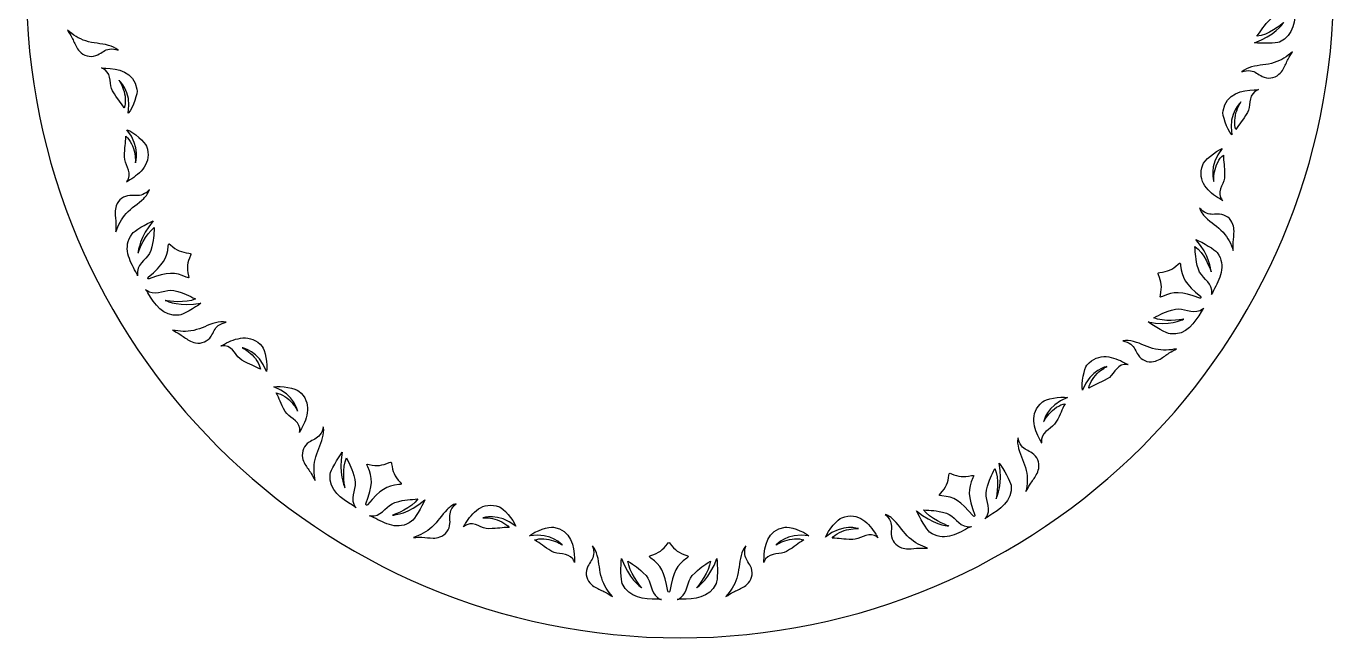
# Model space of a CAD drawing. Header units: centimetres. Extents: x -10.2 to 10.2, y -10.2 to 10.2.
# Drawn here: x -10.17 to 10.17, y -10.17 to -0.65 of the extents above; entities that cross this region are included whole.
import ezdxf

# ---------------------------------------------------------------- set-up
doc = ezdxf.new("R2010")
doc.units = ezdxf.units.CM
doc.header["$MEASUREMENT"] = 0
doc.layers.add('Camada 1', color=7, linetype='Continuous')

msp = doc.modelspace()

# ---------------------------------------------------------------- linework, layer by layer
at = {"layer": 'Camada 1'}
for points, knots in [([(-10.17289, 0.00001), (-10.17289, 5.61833), (-5.61829, 10.17292), (0.00003, 10.17292), (0.00003, 10.17292), (5.61835, 10.17292), (10.17286, 5.61833), (10.17286, 0.00001), (10.17286, 0.00001), (10.17286, -5.61831), (5.61837, -10.17293), (0.00003, -10.17293), (0.00003, -10.17293), (-5.61831, -10.17293), (-10.17289, -5.61833), (-10.17289, 0.00001)], [0, 0, 0, 0, 0.2, 0.2, 0.2, 0.2, 0.4, 0.4, 0.4, 0.4, 0.6, 0.6, 0.6, 0.6, 1, 1, 1, 1]), ([(9.20356, -0.52778), (9.06968, -0.65211), (9.04976, -0.7087), (8.97716, -0.80959), (8.97716, -0.80959), (9.14506, -0.79599), (9.35924, -0.6251), (9.39102, -0.59708), (9.39102, -0.59708), (9.39218, -0.596), (9.39287, -0.59483), (9.39327, -0.59459), (9.39327, -0.59459), (9.39652, -0.59226), (9.39552, -0.59319), (9.39102, -0.59708), (9.39102, -0.59708), (9.3738, -0.61981), (9.24844, -0.80197), (8.93705, -0.90918), (8.93705, -0.90918), (9.04743, -0.924), (9.27902, -0.92159), (9.32535, -0.89923), (9.32535, -0.89923), (9.56191, -0.79501), (9.56512, -0.55355), (9.57107, -0.3585), (9.57107, -0.3585), (9.57184, -0.31937), (9.57599, -0.2978), (9.57784, -0.28995), (9.57784, -0.28995), (9.57543, -0.29789), (9.56665, -0.31908), (9.54461, -0.35057), (9.54461, -0.35057), (9.46248, -0.46288), (9.29553, -0.43875), (9.20356, -0.52778)], [0, 0, 0, 0, 0.09090909, 0.09090909, 0.09090909, 0.09090909, 0.18181818, 0.18181818, 0.18181818, 0.18181818, 0.27272727, 0.27272727, 0.27272727, 0.27272727, 0.36363636, 0.36363636, 0.36363636, 0.36363636, 0.45454545, 0.45454545, 0.45454545, 0.45454545, 0.54545455, 0.54545455, 0.54545455, 0.54545455, 0.63636364, 0.63636364, 0.63636364, 0.63636364, 0.72727273, 0.72727273, 0.72727273, 0.72727273, 0.81818182, 0.81818182, 0.81818182, 0.81818182, 1, 1, 1, 1]), ([(-8.89212, -0.95005), (-8.83857, -0.96495), (-8.78237, -0.98442), (-8.74295, -1.02585), (-8.74295, -1.02585), (-8.7861, -1.01111), (-8.83026, -1.00265), (-8.87646, -1.00857), (-8.87646, -1.00857), (-8.94755, -1.01741), (-8.99565, -1.06575), (-9.05783, -1.09665), (-9.05783, -1.09665), (-9.14414, -1.13996), (-9.24341, -1.12893), (-9.31823, -1.06405), (-9.31823, -1.06405), (-9.34609, -1.03976), (-9.36845, -1.01423), (-9.38623, -0.982), (-9.38623, -0.982), (-9.41478, -0.92956), (-9.43576, -0.87987), (-9.46222, -0.82632), (-9.46222, -0.82632), (-9.48193, -0.78658), (-9.50818, -0.75327), (-9.52725, -0.71469), (-9.52725, -0.71469), (-9.44621, -0.78695), (-9.35527, -0.84664), (-9.24621, -0.88185), (-9.24621, -0.88185), (-9.12402, -0.92135), (-9.0138, -0.91605), (-8.89212, -0.95005)], [0, 0, 0, 0, 0.1, 0.1, 0.1, 0.1, 0.2, 0.2, 0.2, 0.2, 0.3, 0.3, 0.3, 0.3, 0.4, 0.4, 0.4, 0.4, 0.5, 0.5, 0.5, 0.5, 0.6, 0.6, 0.6, 0.6, 0.7, 0.7, 0.7, 0.7, 0.8, 0.8, 0.8, 0.8, 1, 1, 1, 1]), ([(9.24616, -1.21829), (9.3553, -1.18313), (9.44619, -1.12336), (9.52728, -1.05121), (9.52728, -1.05121), (9.50818, -1.08987), (9.48196, -1.12299), (9.46209, -1.16273), (9.46209, -1.16273), (9.43563, -1.21644), (9.41484, -1.26594), (9.3861, -1.3186), (9.3861, -1.3186), (9.36832, -1.3508), (9.34596, -1.37628), (9.31821, -1.40065), (9.31821, -1.40065), (9.24339, -1.46529), (9.14403, -1.47648), (9.05773, -1.43317), (9.05773, -1.43317), (8.99555, -1.40221), (8.94745, -1.35403), (8.87641, -1.34501), (8.87641, -1.34501), (8.83024, -1.33927), (8.78608, -1.34766), (8.74285, -1.36231), (8.74285, -1.36231), (8.78235, -1.32101), (8.83844, -1.30146), (8.8921, -1.28648), (8.8921, -1.28648), (9.01388, -1.25245), (9.12392, -1.25779), (9.24616, -1.21829)], [0, 0, 0, 0, 0.1, 0.1, 0.1, 0.1, 0.2, 0.2, 0.2, 0.2, 0.3, 0.3, 0.3, 0.3, 0.4, 0.4, 0.4, 0.4, 0.5, 0.5, 0.5, 0.5, 0.6, 0.6, 0.6, 0.6, 0.7, 0.7, 0.7, 0.7, 0.8, 0.8, 0.8, 0.8, 1, 1, 1, 1]), ([(-8.5839, -2.00452), (-8.51024, -1.92348), (-8.4338, -1.68916), (-8.44902, -1.63397), (-8.44902, -1.63397), (-8.4945, -1.35621), (-8.75279, -1.31001), (-8.93532, -1.307), (-8.93532, -1.307), (-8.97204, -1.3074), (-8.99244, -1.30414), (-8.9999, -1.30258), (-8.9999, -1.30258), (-8.99244, -1.30499), (-8.97273, -1.31269), (-8.94362, -1.33253), (-8.94362, -1.33253), (-8.83768, -1.41325), (-8.88501, -1.56957), (-8.8276, -1.65805), (-8.8276, -1.65805), (-8.74976, -1.79333), (-8.70793, -1.82595), (-8.64969, -1.9256), (-8.64969, -1.9256), (-8.61834, -1.84543), (-8.62866, -1.72139), (-8.66093, -1.63104), (-8.66093, -1.63104), (-8.69181, -1.53979), (-8.73631, -1.48279), (-8.72628, -1.49504), (-8.72628, -1.49504), (-8.73083, -1.49443), (-8.52654, -1.65686), (-8.5839, -2.00452)], [0, 0, 0, 0, 0.1, 0.1, 0.1, 0.1, 0.2, 0.2, 0.2, 0.2, 0.3, 0.3, 0.3, 0.3, 0.4, 0.4, 0.4, 0.4, 0.5, 0.5, 0.5, 0.5, 0.6, 0.6, 0.6, 0.6, 0.7, 0.7, 0.7, 0.7, 0.8, 0.8, 0.8, 0.8, 1, 1, 1, 1]), ([(8.72633, -1.83159), (8.73649, -1.81915), (8.69193, -1.87623), (8.66106, -1.96751), (8.66106, -1.96751), (8.62875, -2.05784), (8.61846, -2.18188), (8.64963, -2.26196), (8.64963, -2.26196), (8.708, -2.16237), (8.74975, -2.12988), (8.82754, -1.99444), (8.82754, -1.99444), (8.88522, -1.90596), (8.83786, -1.74965), (8.94367, -1.66892), (8.94367, -1.66892), (8.97262, -1.64905), (8.99249, -1.64138), (8.99984, -1.63897), (8.99984, -1.63897), (8.99241, -1.64053), (8.97206, -1.64394), (8.93533, -1.64347), (8.93533, -1.64347), (8.75279, -1.64649), (8.4944, -1.69258), (8.44892, -1.97044), (8.44892, -1.97044), (8.43373, -2.02563), (8.51022, -2.25984), (8.58391, -2.34104), (8.58391, -2.34104), (8.52646, -1.99325), (8.73075, -1.83074), (8.72633, -1.83159)], [0, 0, 0, 0, 0.1, 0.1, 0.1, 0.1, 0.2, 0.2, 0.2, 0.2, 0.3, 0.3, 0.3, 0.3, 0.4, 0.4, 0.4, 0.4, 0.5, 0.5, 0.5, 0.5, 0.6, 0.6, 0.6, 0.6, 0.7, 0.7, 0.7, 0.7, 0.8, 0.8, 0.8, 0.8, 1, 1, 1, 1]), ([(-8.47299, -2.77705), (-8.47556, -2.79274), (-8.46545, -2.72112), (-8.48439, -2.62655), (-8.48439, -2.62655), (-8.50154, -2.53225), (-8.55464, -2.41965), (-8.62184, -2.36583), (-8.62184, -2.36583), (-8.62245, -2.48124), (-8.64248, -2.53037), (-8.64211, -2.68653), (-8.64211, -2.68653), (-8.64769, -2.79191), (-8.52855, -2.90362), (-8.57993, -3.02649), (-8.57993, -3.02649), (-8.59506, -3.05813), (-8.60843, -3.07475), (-8.61361, -3.08049), (-8.61361, -3.08049), (-8.60795, -3.07546), (-8.59189, -3.06234), (-8.55998, -3.04435), (-8.55998, -3.04435), (-8.40337, -2.9505), (-8.20274, -2.78133), (-8.30222, -2.51804), (-8.30222, -2.51804), (-8.31667, -2.46269), (-8.50008, -2.29801), (-8.60429, -2.26454), (-8.60429, -2.26454), (-8.38081, -2.53702), (-8.47648, -2.77988), (-8.47299, -2.77705)], [0, 0, 0, 0, 0.1, 0.1, 0.1, 0.1, 0.2, 0.2, 0.2, 0.2, 0.3, 0.3, 0.3, 0.3, 0.4, 0.4, 0.4, 0.4, 0.5, 0.5, 0.5, 0.5, 0.6, 0.6, 0.6, 0.6, 0.7, 0.7, 0.7, 0.7, 0.8, 0.8, 0.8, 0.8, 1, 1, 1, 1]), ([(8.43621, -2.55605), (8.33188, -2.58933), (8.14848, -2.75409), (8.13406, -2.80944), (8.13406, -2.80944), (8.03447, -3.0727), (8.2351, -3.2419), (8.39163, -3.33575), (8.39163, -3.33575), (8.42378, -3.35385), (8.43968, -3.36679), (8.4455, -3.37192), (8.4455, -3.37192), (8.44023, -3.36615), (8.42687, -3.34956), (8.41174, -3.31781), (8.41174, -3.31781), (8.3603, -3.19494), (8.47945, -3.08336), (8.47394, -2.97777), (8.47394, -2.97777), (8.47415, -2.82193), (8.45431, -2.77272), (8.45357, -2.65725), (8.45357, -2.65725), (8.38637, -2.71101), (8.33329, -2.82357), (8.31607, -2.91794), (8.31607, -2.91794), (8.29728, -3.01256), (8.30729, -3.08405), (8.30472, -3.06851), (8.30472, -3.06851), (8.30829, -3.07109), (8.21269, -2.82846), (8.43621, -2.55605)], [0, 0, 0, 0, 0.1, 0.1, 0.1, 0.1, 0.2, 0.2, 0.2, 0.2, 0.3, 0.3, 0.3, 0.3, 0.4, 0.4, 0.4, 0.4, 0.5, 0.5, 0.5, 0.5, 0.6, 0.6, 0.6, 0.6, 0.7, 0.7, 0.7, 0.7, 0.8, 0.8, 0.8, 0.8, 1, 1, 1, 1]), ([(-8.61666, -3.56803), (-8.69342, -3.65304), (-8.74239, -3.7502), (-8.77647, -3.85333), (-8.77647, -3.85333), (-8.7792, -3.81026), (-8.77306, -3.76843), (-8.77586, -3.72411), (-8.77586, -3.72411), (-8.77972, -3.66442), (-8.78642, -3.61103), (-8.7879, -3.55128), (-8.7879, -3.55128), (-8.78867, -3.51448), (-8.782, -3.48119), (-8.77004, -3.44616), (-8.77004, -3.44616), (-8.73768, -3.35266), (-8.65727, -3.2935), (-8.56089, -3.28778), (-8.56089, -3.28778), (-8.49157, -3.28349), (-8.42569, -3.30127), (-8.35978, -3.27341), (-8.35978, -3.27341), (-8.31679, -3.25539), (-8.28279, -3.22608), (-8.25276, -3.19168), (-8.25276, -3.19168), (-8.26628, -3.24727), (-8.30515, -3.2922), (-8.34412, -3.33202), (-8.34412, -3.33202), (-8.4324, -3.42227), (-8.53051, -3.4728), (-8.61666, -3.56803)], [0, 0, 0, 0, 0.1, 0.1, 0.1, 0.1, 0.2, 0.2, 0.2, 0.2, 0.3, 0.3, 0.3, 0.3, 0.4, 0.4, 0.4, 0.4, 0.5, 0.5, 0.5, 0.5, 0.6, 0.6, 0.6, 0.6, 0.7, 0.7, 0.7, 0.7, 0.8, 0.8, 0.8, 0.8, 1, 1, 1, 1]), ([(8.17589, -3.6233), (8.13684, -3.58348), (8.09789, -3.53863), (8.08461, -3.48304), (8.08461, -3.48304), (8.11459, -3.51744), (8.14848, -3.54675), (8.1915, -3.56477), (8.1915, -3.56477), (8.25746, -3.59274), (8.32326, -3.5748), (8.39261, -3.5793), (8.39261, -3.5793), (8.48908, -3.58488), (8.56948, -3.64402), (8.60192, -3.73763), (8.60192, -3.73763), (8.61377, -3.77261), (8.62047, -3.80592), (8.61962, -3.84272), (8.61962, -3.84272), (8.61814, -3.90233), (8.61152, -3.95594), (8.60774, -4.01547), (8.60774, -4.01547), (8.6048, -4.05973), (8.61099, -4.10172), (8.6083, -4.14464), (8.6083, -4.14464), (8.57414, -4.04156), (8.52517, -3.9444), (8.44833, -3.85934), (8.44833, -3.85934), (8.36224, -3.76408), (8.26413, -3.71357), (8.17589, -3.6233)], [0, 0, 0, 0, 0.1, 0.1, 0.1, 0.1, 0.2, 0.2, 0.2, 0.2, 0.3, 0.3, 0.3, 0.3, 0.4, 0.4, 0.4, 0.4, 0.5, 0.5, 0.5, 0.5, 0.6, 0.6, 0.6, 0.6, 0.7, 0.7, 0.7, 0.7, 0.8, 0.8, 0.8, 0.8, 1, 1, 1, 1]), ([(-8.23434, -4.14479), (-8.18063, -3.97014), (-8.19158, -3.91116), (-8.17923, -3.78752), (-8.17923, -3.78752), (-8.31777, -3.88314), (-8.4178, -4.13833), (-8.4314, -4.17836), (-8.4314, -4.17836), (-8.43188, -4.18), (-8.43196, -4.18132), (-8.43201, -4.18164), (-8.43201, -4.18164), (-8.43378, -4.18537), (-8.43341, -4.18405), (-8.4314, -4.17836), (-8.4314, -4.17836), (-8.42791, -4.15013), (-8.41029, -3.9297), (-8.19423, -3.68118), (-8.19423, -3.68118), (-8.29723, -3.72349), (-8.49668, -3.84146), (-8.52562, -3.88382), (-8.52562, -3.88382), (-8.67836, -4.09252), (-8.56039, -4.30308), (-8.46794, -4.47501), (-8.46794, -4.47501), (-8.44918, -4.50925), (-8.44188, -4.53012), (-8.43963, -4.53772), (-8.43963, -4.53772), (-8.4414, -4.52973), (-8.44452, -4.507), (-8.44111, -4.46866), (-8.44111, -4.46866), (-8.42611, -4.33042), (-8.26958, -4.26787), (-8.23434, -4.14479)], [0, 0, 0, 0, 0.09090909, 0.09090909, 0.09090909, 0.09090909, 0.18181818, 0.18181818, 0.18181818, 0.18181818, 0.27272727, 0.27272727, 0.27272727, 0.27272727, 0.36363636, 0.36363636, 0.36363636, 0.36363636, 0.45454545, 0.45454545, 0.45454545, 0.45454545, 0.54545455, 0.54545455, 0.54545455, 0.54545455, 0.63636364, 0.63636364, 0.63636364, 0.63636364, 0.72727273, 0.72727273, 0.72727273, 0.72727273, 0.81818182, 0.81818182, 0.81818182, 0.81818182, 1, 1, 1, 1]), ([(-7.61249, -4.19429), (-7.61662, -4.18723), (-7.62119, -4.18715), (-7.63935, -4.18492), (-7.63935, -4.18492), (-7.75717, -4.16947), (-7.83051, -4.14486), (-7.92544, -4.05398), (-7.92544, -4.05398), (-7.96201, -4.01916), (-7.95735, -4.04025), (-7.96116, -4.07462), (-7.96116, -4.07462), (-7.98127, -4.2615), (-8.03403, -4.36132), (-8.27564, -4.56032), (-8.27564, -4.56032), (-8.28315, -4.56643), (-8.28307, -4.57469), (-8.27982, -4.57958), (-8.27982, -4.57958), (-8.27649, -4.58477), (-8.26995, -4.58921), (-8.26096, -4.58593), (-8.26096, -4.58593), (-7.96796, -4.47573), (-7.85488, -4.48023), (-7.68314, -4.55622), (-7.68314, -4.55622), (-7.65139, -4.57011), (-7.63549, -4.58461), (-7.64745, -4.5355), (-7.64745, -4.5355), (-7.67872, -4.40792), (-7.66319, -4.33222), (-7.61779, -4.22223), (-7.61779, -4.22223), (-7.61071, -4.20541), (-7.60823, -4.20165), (-7.61249, -4.19429)], [0, 0, 0, 0, 0.09090909, 0.09090909, 0.09090909, 0.09090909, 0.18181818, 0.18181818, 0.18181818, 0.18181818, 0.27272727, 0.27272727, 0.27272727, 0.27272727, 0.36363636, 0.36363636, 0.36363636, 0.36363636, 0.45454545, 0.45454545, 0.45454545, 0.45454545, 0.54545455, 0.54545455, 0.54545455, 0.54545455, 0.63636364, 0.63636364, 0.63636364, 0.63636364, 0.72727273, 0.72727273, 0.72727273, 0.72727273, 0.81818182, 0.81818182, 0.81818182, 0.81818182, 1, 1, 1, 1]), ([(8.27291, -4.76003), (8.27624, -4.79837), (8.27315, -4.82112), (8.27135, -4.82901), (8.27135, -4.82901), (8.2736, -4.82142), (8.28095, -4.80062), (8.29982, -4.76638), (8.29982, -4.76638), (8.39208, -4.59432), (8.51014, -4.38406), (8.35742, -4.17519), (8.35742, -4.17519), (8.32853, -4.1328), (8.12901, -4.01477), (8.02595, -3.97255), (8.02595, -3.97255), (8.24217, -4.22115), (8.25971, -4.44142), (8.26304, -4.46968), (8.26304, -4.46968), (8.26513, -4.47534), (8.26561, -4.47674), (8.26381, -4.47301), (8.26381, -4.47301), (8.26365, -4.47261), (8.26365, -4.47153), (8.26304, -4.46968), (8.26304, -4.46968), (8.2496, -4.42978), (8.14959, -4.17459), (8.01097, -4.07894), (8.01097, -4.07894), (8.02346, -4.20261), (8.01245, -4.26156), (8.06614, -4.43597), (8.06614, -4.43597), (8.1013, -4.55923), (8.25794, -4.62162), (8.27291, -4.76003)], [0, 0, 0, 0, 0.09090909, 0.09090909, 0.09090909, 0.09090909, 0.18181818, 0.18181818, 0.18181818, 0.18181818, 0.27272727, 0.27272727, 0.27272727, 0.27272727, 0.36363636, 0.36363636, 0.36363636, 0.36363636, 0.45454545, 0.45454545, 0.45454545, 0.45454545, 0.54545455, 0.54545455, 0.54545455, 0.54545455, 0.63636364, 0.63636364, 0.63636364, 0.63636364, 0.72727273, 0.72727273, 0.72727273, 0.72727273, 0.81818182, 0.81818182, 0.81818182, 0.81818182, 1, 1, 1, 1]), ([(7.43858, -4.49544), (7.43453, -4.50264), (7.4367, -4.50653), (7.44385, -4.52338), (7.44385, -4.52338), (7.48941, -4.63321), (7.50486, -4.70904), (7.47356, -4.83673), (7.47356, -4.83673), (7.46171, -4.88578), (7.4775, -4.87118), (7.50936, -4.85729), (7.50936, -4.85729), (7.68113, -4.78122), (7.79397, -4.77704), (8.08721, -4.88684), (8.08721, -4.88684), (8.09621, -4.89017), (8.1034, -4.88607), (8.10597, -4.88078), (8.10597, -4.88078), (8.10877, -4.87536), (8.10941, -4.86734), (8.10203, -4.86131), (8.10203, -4.86131), (7.86004, -4.66261), (7.80742, -4.56249), (7.78731, -4.37569), (7.78731, -4.37569), (7.7835, -4.34129), (7.78816, -4.32026), (7.75151, -4.35521), (7.75151, -4.35521), (7.65666, -4.44602), (7.58347, -4.47046), (7.46542, -4.48613), (7.46542, -4.48613), (7.44725, -4.48838), (7.44284, -4.48814), (7.43858, -4.49544)], [0, 0, 0, 0, 0.09090909, 0.09090909, 0.09090909, 0.09090909, 0.18181818, 0.18181818, 0.18181818, 0.18181818, 0.27272727, 0.27272727, 0.27272727, 0.27272727, 0.36363636, 0.36363636, 0.36363636, 0.36363636, 0.45454545, 0.45454545, 0.45454545, 0.45454545, 0.54545455, 0.54545455, 0.54545455, 0.54545455, 0.63636364, 0.63636364, 0.63636364, 0.63636364, 0.72727273, 0.72727273, 0.72727273, 0.72727273, 0.81818182, 0.81818182, 0.81818182, 0.81818182, 1, 1, 1, 1]), ([(-8.25878, -4.78461), (-8.29363, -4.76831), (-8.31178, -4.75429), (-8.31776, -4.74876), (-8.31776, -4.74876), (-8.31231, -4.75453), (-8.29797, -4.7713), (-8.27762, -4.80464), (-8.27762, -4.80464), (-8.17494, -4.97064), (-8.05169, -5.17802), (-7.79454, -5.15019), (-7.79454, -5.15019), (-7.74332, -5.14633), (-7.54144, -5.03253), (-7.45328, -4.96445), (-7.45328, -4.96445), (-7.7766, -5.02739), (-7.97623, -4.93238), (-8.0024, -4.92122), (-8.0024, -4.92122), (-8.00838, -4.92021), (-8.00968, -4.9199), (-8.00558, -4.92014), (-8.00558, -4.92014), (-8.00526, -4.9203), (-8.00418, -4.92083), (-8.0024, -4.92122), (-8.0024, -4.92122), (-7.96105, -4.9295), (-7.69001, -4.97041), (-7.53787, -4.89825), (-7.53787, -4.89825), (-7.65119, -4.84724), (-7.69675, -4.80821), (-7.87479, -4.76747), (-7.87479, -4.76747), (-7.99909, -4.73635), (-8.13149, -4.84072), (-8.25878, -4.78461)], [0, 0, 0, 0, 0.09090909, 0.09090909, 0.09090909, 0.09090909, 0.18181818, 0.18181818, 0.18181818, 0.18181818, 0.27272727, 0.27272727, 0.27272727, 0.27272727, 0.36363636, 0.36363636, 0.36363636, 0.36363636, 0.45454545, 0.45454545, 0.45454545, 0.45454545, 0.54545455, 0.54545455, 0.54545455, 0.54545455, 0.63636364, 0.63636364, 0.63636364, 0.63636364, 0.72727273, 0.72727273, 0.72727273, 0.72727273, 0.81818182, 0.81818182, 0.81818182, 0.81818182, 1, 1, 1, 1]), ([(7.70665, -5.05882), (7.52853, -5.09957), (7.48297, -5.13862), (7.36965, -5.18966), (7.36965, -5.18966), (7.52186, -5.26186), (7.7928, -5.22096), (7.83434, -5.21255), (7.83434, -5.21255), (7.8359, -5.21223), (7.83707, -5.21154), (7.83752, -5.21154), (7.83752, -5.21154), (7.84146, -5.21114), (7.84017, -5.21146), (7.83434, -5.21255), (7.83434, -5.21255), (7.80804, -5.22366), (7.60841, -5.31873), (7.28514, -5.25586), (7.28514, -5.25586), (7.3733, -5.32386), (7.5751, -5.43763), (7.6264, -5.44144), (7.6264, -5.44144), (7.88336, -5.46949), (8.00687, -5.26195), (8.10956, -5.09597), (8.10956, -5.09597), (8.12983, -5.06253), (8.14417, -5.04583), (8.1497, -5.04004), (8.1497, -5.04004), (8.14364, -5.04562), (8.12546, -5.05967), (8.09064, -5.07586), (8.09064, -5.07586), (7.9633, -5.13208), (7.83082, -5.02771), (7.70665, -5.05882)], [0, 0, 0, 0, 0.09090909, 0.09090909, 0.09090909, 0.09090909, 0.18181818, 0.18181818, 0.18181818, 0.18181818, 0.27272727, 0.27272727, 0.27272727, 0.27272727, 0.36363636, 0.36363636, 0.36363636, 0.36363636, 0.45454545, 0.45454545, 0.45454545, 0.45454545, 0.54545455, 0.54545455, 0.54545455, 0.54545455, 0.63636364, 0.63636364, 0.63636364, 0.63636364, 0.72727273, 0.72727273, 0.72727273, 0.72727273, 0.81818182, 0.81818182, 0.81818182, 0.81818182, 1, 1, 1, 1]), ([(-7.22574, -5.26885), (-7.17187, -5.25496), (-7.1135, -5.24371), (-7.05866, -5.25993), (-7.05866, -5.25993), (-7.10343, -5.26869), (-7.14589, -5.28345), (-7.18299, -5.31168), (-7.18299, -5.31168), (-7.24003, -5.35483), (-7.25758, -5.42079), (-7.29599, -5.47863), (-7.29599, -5.47863), (-7.34907, -5.55928), (-7.44058, -5.59939), (-7.53777, -5.5806), (-7.53777, -5.5806), (-7.57402, -5.57346), (-7.60622, -5.56258), (-7.63765, -5.54351), (-7.63765, -5.54351), (-7.68864, -5.51239), (-7.73163, -5.47988), (-7.78132, -5.44675), (-7.78132, -5.44675), (-7.81826, -5.42212), (-7.8576, -5.40648), (-7.89348, -5.38264), (-7.89348, -5.38264), (-7.78722, -5.40468), (-7.67856, -5.41087), (-7.56651, -5.38682), (-7.56651, -5.38682), (-7.44098, -5.35986), (-7.34814, -5.3002), (-7.22574, -5.26885)], [0, 0, 0, 0, 0.1, 0.1, 0.1, 0.1, 0.2, 0.2, 0.2, 0.2, 0.3, 0.3, 0.3, 0.3, 0.4, 0.4, 0.4, 0.4, 0.5, 0.5, 0.5, 0.5, 0.6, 0.6, 0.6, 0.6, 0.7, 0.7, 0.7, 0.7, 0.8, 0.8, 0.8, 0.8, 1, 1, 1, 1]), ([(-6.43162, -6.02788), (-6.40842, -5.92094), (-6.45932, -5.67971), (-6.50007, -5.63958), (-6.50007, -5.63958), (-6.67835, -5.42172), (-6.92515, -5.51091), (-7.08472, -5.59952), (-7.08472, -5.59952), (-7.11631, -5.61823), (-7.13563, -5.62558), (-7.14285, -5.62802), (-7.14285, -5.62802), (-7.13523, -5.62638), (-7.11427, -5.6231), (-7.07922, -5.62582), (-7.07922, -5.62582), (-6.94703, -5.64275), (-6.90994, -5.80177), (-6.81588, -5.84968), (-6.81588, -5.84968), (-6.68092, -5.92789), (-6.62837, -5.93519), (-6.52809, -5.99242), (-6.52809, -5.99242), (-6.54105, -5.90733), (-6.61199, -5.80504), (-6.68509, -5.74294), (-6.68509, -5.74294), (-6.75751, -5.67939), (-6.8245, -5.65229), (-6.80974, -5.65788), (-6.80974, -5.65788), (-6.81387, -5.65964), (-6.55579, -5.69813), (-6.43162, -6.02788)], [0, 0, 0, 0, 0.1, 0.1, 0.1, 0.1, 0.2, 0.2, 0.2, 0.2, 0.3, 0.3, 0.3, 0.3, 0.4, 0.4, 0.4, 0.4, 0.5, 0.5, 0.5, 0.5, 0.6, 0.6, 0.6, 0.6, 0.7, 0.7, 0.7, 0.7, 0.8, 0.8, 0.8, 0.8, 1, 1, 1, 1]), ([(7.39828, -5.67818), (7.51033, -5.70223), (7.61892, -5.69596), (7.72525, -5.674), (7.72525, -5.674), (7.6894, -5.69789), (7.65011, -5.7135), (7.61301, -5.73803), (7.61301, -5.73803), (7.56327, -5.77134), (7.52051, -5.80375), (7.46934, -5.83497), (7.46934, -5.83497), (7.43785, -5.85399), (7.40571, -5.86484), (7.36946, -5.87206), (7.36946, -5.87206), (7.27236, -5.89069), (7.18079, -5.85063), (7.1276, -5.77001), (7.1276, -5.77001), (7.08926, -5.71212), (7.07175, -5.64626), (7.01468, -5.60298), (7.01468, -5.60298), (6.97759, -5.57488), (6.93512, -5.56006), (6.89035, -5.55123), (6.89035, -5.55123), (6.9452, -5.53517), (7.00357, -5.54634), (7.05751, -5.56015), (7.05751, -5.56015), (7.18002, -5.59156), (7.27268, -5.65125), (7.39828, -5.67818)], [0, 0, 0, 0, 0.1, 0.1, 0.1, 0.1, 0.2, 0.2, 0.2, 0.2, 0.3, 0.3, 0.3, 0.3, 0.4, 0.4, 0.4, 0.4, 0.5, 0.5, 0.5, 0.5, 0.6, 0.6, 0.6, 0.6, 0.7, 0.7, 0.7, 0.7, 0.8, 0.8, 0.8, 0.8, 1, 1, 1, 1]), ([(6.64147, -5.94935), (6.65645, -5.94369), (6.58932, -5.97078), (6.5169, -6.03444), (6.5169, -6.03444), (6.4438, -6.09654), (6.37286, -6.19875), (6.35982, -6.28373), (6.35982, -6.28373), (6.46015, -6.22669), (6.51254, -6.21938), (6.64769, -6.14099), (6.64769, -6.14099), (6.74183, -6.09315), (6.779, -5.93417), (6.91095, -5.91715), (6.91095, -5.91715), (6.94593, -5.91442), (6.96696, -5.91771), (6.97458, -5.91932), (6.97458, -5.91932), (6.96736, -5.91691), (6.94802, -5.90969), (6.91653, -5.89093), (6.91653, -5.89093), (6.75688, -5.80227), (6.51008, -5.71302), (6.33177, -5.93088), (6.33177, -5.93088), (6.29102, -5.9711), (6.24012, -6.21224), (6.26332, -6.31937), (6.26332, -6.31937), (6.38752, -5.98947), (6.64567, -5.95081), (6.64147, -5.94935)], [0, 0, 0, 0, 0.1, 0.1, 0.1, 0.1, 0.2, 0.2, 0.2, 0.2, 0.3, 0.3, 0.3, 0.3, 0.4, 0.4, 0.4, 0.4, 0.5, 0.5, 0.5, 0.5, 0.6, 0.6, 0.6, 0.6, 0.7, 0.7, 0.7, 0.7, 0.8, 0.8, 0.8, 0.8, 1, 1, 1, 1]), ([(-5.94934, -6.6415), (-5.94376, -6.6564), (-5.97077, -6.58927), (-6.0344, -6.51685), (-6.0344, -6.51685), (-6.0965, -6.44382), (-6.19871, -6.37281), (-6.28385, -6.35985), (-6.28385, -6.35985), (-6.22665, -6.4601), (-6.21942, -6.51265), (-6.14105, -6.64772), (-6.14105, -6.64772), (-6.09316, -6.74178), (-5.9342, -6.77895), (-5.91721, -6.91098), (-5.91721, -6.91098), (-5.91448, -6.94596), (-5.91777, -6.96699), (-5.91938, -6.97461), (-5.91938, -6.97461), (-5.91697, -6.96739), (-5.90967, -6.94805), (-5.89096, -6.91648), (-5.89096, -6.91648), (-5.80225, -6.75691), (-5.71316, -6.51011), (-5.93094, -6.3318), (-5.93094, -6.3318), (-5.97108, -6.29105), (-6.2123, -6.24015), (-6.31932, -6.26335), (-6.31932, -6.26335), (-5.98953, -6.38748), (-5.95096, -6.64571), (-5.94934, -6.6415)], [0, 0, 0, 0, 0.1, 0.1, 0.1, 0.1, 0.2, 0.2, 0.2, 0.2, 0.3, 0.3, 0.3, 0.3, 0.4, 0.4, 0.4, 0.4, 0.5, 0.5, 0.5, 0.5, 0.6, 0.6, 0.6, 0.6, 0.7, 0.7, 0.7, 0.7, 0.8, 0.8, 0.8, 0.8, 1, 1, 1, 1]), ([(6.02792, -6.43164), (5.92098, -6.40836), (5.67975, -6.45934), (5.63954, -6.50009), (5.63954, -6.50009), (5.42171, -6.67829), (5.51087, -6.92509), (5.59948, -7.08469), (5.59948, -7.08469), (5.61827, -7.11636), (5.62554, -7.13562), (5.62806, -7.1429), (5.62806, -7.1429), (5.62634, -7.13531), (5.62309, -7.11427), (5.62586, -7.07919), (5.62586, -7.07919), (5.64271, -6.94708), (5.80173, -6.90999), (5.84972, -6.81585), (5.84972, -6.81585), (5.92785, -6.68094), (5.93523, -6.62842), (5.99236, -6.52806), (5.99236, -6.52806), (5.9073, -6.541), (5.80501, -6.61196), (5.74291, -6.68509), (5.74291, -6.68509), (5.67936, -6.75756), (5.65226, -6.82455), (5.65785, -6.80981), (5.65785, -6.80981), (5.65968, -6.81383), (5.69817, -6.55583), (6.02792, -6.43164)], [0, 0, 0, 0, 0.1, 0.1, 0.1, 0.1, 0.2, 0.2, 0.2, 0.2, 0.3, 0.3, 0.3, 0.3, 0.4, 0.4, 0.4, 0.4, 0.5, 0.5, 0.5, 0.5, 0.6, 0.6, 0.6, 0.6, 0.7, 0.7, 0.7, 0.7, 0.8, 0.8, 0.8, 0.8, 1, 1, 1, 1]), ([(-5.67822, -7.39832), (-5.70222, -7.51029), (-5.696, -7.61896), (-5.67396, -7.72529), (-5.67396, -7.72529), (-5.69785, -7.68936), (-5.71346, -7.65007), (-5.73807, -7.61305), (-5.73807, -7.61305), (-5.77128, -7.56331), (-5.80374, -7.52047), (-5.83493, -7.46938), (-5.83493, -7.46938), (-5.85393, -7.43789), (-5.8648, -7.40575), (-5.87202, -7.3695), (-5.87202, -7.3695), (-5.89073, -7.27232), (-5.85059, -7.18083), (-5.77005, -7.12764), (-5.77005, -7.12764), (-5.71216, -7.0893), (-5.64625, -7.07179), (-5.60302, -7.01472), (-5.60302, -7.01472), (-5.57484, -6.97763), (-5.56003, -6.93516), (-5.55124, -6.89039), (-5.55124, -6.89039), (-5.5351, -6.94524), (-5.54635, -7.00361), (-5.56016, -7.05755), (-5.56016, -7.05755), (-5.59155, -7.17998), (-5.65124, -7.27272), (-5.67822, -7.39832)], [0, 0, 0, 0, 0.1, 0.1, 0.1, 0.1, 0.2, 0.2, 0.2, 0.2, 0.3, 0.3, 0.3, 0.3, 0.4, 0.4, 0.4, 0.4, 0.5, 0.5, 0.5, 0.5, 0.6, 0.6, 0.6, 0.6, 0.7, 0.7, 0.7, 0.7, 0.8, 0.8, 0.8, 0.8, 1, 1, 1, 1]), ([(5.26889, -7.22578), (5.255, -7.17183), (5.24368, -7.11349), (5.25997, -7.0587), (5.25997, -7.0587), (5.26873, -7.10347), (5.28341, -7.14585), (5.31164, -7.18295), (5.31164, -7.18295), (5.35479, -7.24007), (5.42075, -7.25754), (5.47859, -7.29603), (5.47859, -7.29603), (5.55931, -7.34911), (5.59935, -7.44055), (5.58064, -7.53778), (5.58064, -7.53778), (5.57344, -7.57403), (5.56254, -7.60625), (5.54347, -7.63766), (5.54347, -7.63766), (5.51235, -7.68859), (5.47984, -7.73167), (5.44679, -7.78133), (5.44679, -7.78133), (5.42208, -7.81821), (5.40652, -7.85764), (5.38268, -7.89349), (5.38268, -7.89349), (5.40464, -7.78715), (5.41083, -7.67849), (5.38678, -7.56644), (5.38678, -7.56644), (5.35982, -7.44094), (5.30019, -7.3481), (5.26889, -7.22578)], [0, 0, 0, 0, 0.1, 0.1, 0.1, 0.1, 0.2, 0.2, 0.2, 0.2, 0.3, 0.3, 0.3, 0.3, 0.4, 0.4, 0.4, 0.4, 0.5, 0.5, 0.5, 0.5, 0.6, 0.6, 0.6, 0.6, 0.7, 0.7, 0.7, 0.7, 0.8, 0.8, 0.8, 0.8, 1, 1, 1, 1]), ([(-5.05878, -7.70669), (-5.09953, -7.52857), (-5.13858, -7.48293), (-5.18964, -7.36969), (-5.18964, -7.36969), (-5.26182, -7.52183), (-5.22091, -7.79284), (-5.21261, -7.8343), (-5.21261, -7.8343), (-5.21221, -7.83594), (-5.2116, -7.83708), (-5.21153, -7.83748), (-5.21153, -7.83748), (-5.21121, -7.8415), (-5.21153, -7.84021), (-5.21261, -7.8343), (-5.21261, -7.8343), (-5.22372, -7.80808), (-5.31871, -7.60837), (-5.25584, -7.2851), (-5.25584, -7.2851), (-5.32381, -7.37326), (-5.43761, -7.57514), (-5.4415, -7.62636), (-5.4415, -7.62636), (-5.46944, -7.8834), (-5.26198, -8.00683), (-5.09595, -8.10952), (-5.09595, -8.10952), (-5.06259, -8.12979), (-5.04581, -8.14413), (-5.04007, -8.14966), (-5.04007, -8.14966), (-5.04557, -8.1436), (-5.0597, -8.12542), (-5.07587, -8.0906), (-5.07587, -8.0906), (-5.13204, -7.96334), (-5.02774, -7.83086), (-5.05878, -7.70669)], [0, 0, 0, 0, 0.09090909, 0.09090909, 0.09090909, 0.09090909, 0.18181818, 0.18181818, 0.18181818, 0.18181818, 0.27272727, 0.27272727, 0.27272727, 0.27272727, 0.36363636, 0.36363636, 0.36363636, 0.36363636, 0.45454545, 0.45454545, 0.45454545, 0.45454545, 0.54545455, 0.54545455, 0.54545455, 0.54545455, 0.63636364, 0.63636364, 0.63636364, 0.63636364, 0.72727273, 0.72727273, 0.72727273, 0.72727273, 0.81818182, 0.81818182, 0.81818182, 0.81818182, 1, 1, 1, 1]), ([(-4.49548, -7.43862), (-4.50262, -7.43457), (-4.50657, -7.43677), (-4.52342, -7.44389), (-4.52342, -7.44389), (-4.63322, -7.48945), (-4.709, -7.50482), (-4.83666, -7.47352), (-4.83666, -7.47352), (-4.88571, -7.46167), (-4.87114, -7.47757), (-4.85722, -7.50932), (-4.85722, -7.50932), (-4.78115, -7.68117), (-4.77697, -7.79401), (-4.8868, -8.08714), (-4.8868, -8.08714), (-4.89021, -8.09624), (-4.88603, -8.10336), (-4.88074, -8.10593), (-4.88074, -8.10593), (-4.87529, -8.10881), (-4.86738, -8.10937), (-4.86127, -8.10199), (-4.86127, -8.10199), (-4.66257, -7.86005), (-4.56245, -7.80746), (-4.37565, -7.78735), (-4.37565, -7.78735), (-4.34128, -7.78354), (-4.32025, -7.78812), (-4.35517, -7.75155), (-4.35517, -7.75155), (-4.44605, -7.6567), (-4.47042, -7.58343), (-4.48611, -7.46546), (-4.48611, -7.46546), (-4.48834, -7.44729), (-4.4881, -7.44287), (-4.49548, -7.43862)], [0, 0, 0, 0, 0.09090909, 0.09090909, 0.09090909, 0.09090909, 0.18181818, 0.18181818, 0.18181818, 0.18181818, 0.27272727, 0.27272727, 0.27272727, 0.27272727, 0.36363636, 0.36363636, 0.36363636, 0.36363636, 0.45454545, 0.45454545, 0.45454545, 0.45454545, 0.54545455, 0.54545455, 0.54545455, 0.54545455, 0.63636364, 0.63636364, 0.63636364, 0.63636364, 0.72727273, 0.72727273, 0.72727273, 0.72727273, 0.81818182, 0.81818182, 0.81818182, 0.81818182, 1, 1, 1, 1]), ([(4.78457, -8.25874), (4.76827, -8.29359), (4.75425, -8.31176), (4.74872, -8.31772), (4.74872, -8.31772), (4.75449, -8.3123), (4.77124, -8.29793), (4.80468, -8.27766), (4.80468, -8.27766), (4.9706, -8.17482), (5.17801, -8.05173), (5.15015, -7.7945), (5.15015, -7.7945), (5.14634, -7.74336), (5.03257, -7.54143), (4.96441, -7.45329), (4.96441, -7.45329), (5.02735, -7.77664), (4.93242, -7.97619), (4.92118, -8.00233), (4.92118, -8.00233), (4.92017, -8.00834), (4.91986, -8.00971), (4.92017, -8.00558), (4.92017, -8.00558), (4.92025, -8.00518), (4.92078, -8.00418), (4.92118, -8.00233), (4.92118, -8.00233), (4.92946, -7.96103), (4.97045, -7.69002), (4.89821, -7.53788), (4.89821, -7.53788), (4.8472, -7.6512), (4.80817, -7.69676), (4.76751, -7.87472), (4.76751, -7.87472), (4.73631, -7.99903), (4.84076, -8.13145), (4.78457, -8.25874)], [0, 0, 0, 0, 0.09090909, 0.09090909, 0.09090909, 0.09090909, 0.18181818, 0.18181818, 0.18181818, 0.18181818, 0.27272727, 0.27272727, 0.27272727, 0.27272727, 0.36363636, 0.36363636, 0.36363636, 0.36363636, 0.45454545, 0.45454545, 0.45454545, 0.45454545, 0.54545455, 0.54545455, 0.54545455, 0.54545455, 0.63636364, 0.63636364, 0.63636364, 0.63636364, 0.72727273, 0.72727273, 0.72727273, 0.72727273, 0.81818182, 0.81818182, 0.81818182, 0.81818182, 1, 1, 1, 1]), ([(4.19425, -7.61245), (4.18719, -7.61663), (4.18711, -7.62115), (4.18488, -7.63931), (4.18488, -7.63931), (4.16943, -7.75721), (4.1449, -7.83058), (4.05394, -7.92548), (4.05394, -7.92548), (4.0192, -7.96202), (4.04021, -7.95728), (4.07466, -7.96117), (4.07466, -7.96117), (4.26148, -7.9812), (4.36128, -8.03398), (4.56028, -8.27568), (4.56028, -8.27568), (4.56639, -8.28311), (4.57473, -8.28311), (4.57959, -8.27986), (4.57959, -8.27986), (4.5847, -8.27653), (4.58922, -8.26991), (4.58586, -8.261), (4.58586, -8.261), (4.47566, -7.96795), (4.48016, -7.85492), (4.55615, -7.6831), (4.55615, -7.6831), (4.57004, -7.65143), (4.58454, -7.6355), (4.53543, -7.64746), (4.53543, -7.64746), (4.40785, -7.67865), (4.33223, -7.66323), (4.22219, -7.6178), (4.22219, -7.6178), (4.20537, -7.61067), (4.20164, -7.60827), (4.19425, -7.61245)], [0, 0, 0, 0, 0.09090909, 0.09090909, 0.09090909, 0.09090909, 0.18181818, 0.18181818, 0.18181818, 0.18181818, 0.27272727, 0.27272727, 0.27272727, 0.27272727, 0.36363636, 0.36363636, 0.36363636, 0.36363636, 0.45454545, 0.45454545, 0.45454545, 0.45454545, 0.54545455, 0.54545455, 0.54545455, 0.54545455, 0.63636364, 0.63636364, 0.63636364, 0.63636364, 0.72727273, 0.72727273, 0.72727273, 0.72727273, 0.81818182, 0.81818182, 0.81818182, 0.81818182, 1, 1, 1, 1]), ([(-4.75999, -8.27295), (-4.79833, -8.27628), (-4.82108, -8.27319), (-4.82899, -8.27139), (-4.82899, -8.27139), (-4.82145, -8.27364), (-4.80065, -8.28099), (-4.76636, -8.29978), (-4.76636, -8.29978), (-4.59438, -8.39212), (-4.38404, -8.51018), (-4.17525, -8.35746), (-4.17525, -8.35746), (-4.13281, -8.32849), (-4.01483, -8.12905), (-3.97261, -8.02596), (-3.97261, -8.02596), (-4.22113, -8.24212), (-4.44148, -8.25967), (-4.46974, -8.26308), (-4.46974, -8.26308), (-4.4754, -8.26517), (-4.47673, -8.26557), (-4.47307, -8.26377), (-4.47307, -8.26377), (-4.47267, -8.26369), (-4.47151, -8.26369), (-4.46974, -8.26308), (-4.46974, -8.26308), (-4.42976, -8.24964), (-4.17457, -8.14955), (-4.07895, -8.01093), (-4.07895, -8.01093), (-4.20259, -8.02342), (-4.26157, -8.01241), (-4.43614, -8.06618), (-4.43614, -8.06618), (-4.55927, -8.10134), (-4.62174, -8.25798), (-4.75999, -8.27295)], [0, 0, 0, 0, 0.09090909, 0.09090909, 0.09090909, 0.09090909, 0.18181818, 0.18181818, 0.18181818, 0.18181818, 0.27272727, 0.27272727, 0.27272727, 0.27272727, 0.36363636, 0.36363636, 0.36363636, 0.36363636, 0.45454545, 0.45454545, 0.45454545, 0.45454545, 0.54545455, 0.54545455, 0.54545455, 0.54545455, 0.63636364, 0.63636364, 0.63636364, 0.63636364, 0.72727273, 0.72727273, 0.72727273, 0.72727273, 0.81818182, 0.81818182, 0.81818182, 0.81818182, 1, 1, 1, 1]), ([(-3.62326, -8.17585), (-3.5836, -8.13688), (-3.53867, -8.09793), (-3.483, -8.08457), (-3.483, -8.08457), (-3.5174, -8.11455), (-3.54682, -8.14852), (-3.56481, -8.19154), (-3.56481, -8.19154), (-3.59267, -8.25742), (-3.57481, -8.3233), (-3.57918, -8.39262), (-3.57918, -8.39262), (-3.58484, -8.48903), (-3.64406, -8.56952), (-3.73759, -8.60188), (-3.73759, -8.60188), (-3.77259, -8.61373), (-3.80591, -8.62043), (-3.84268, -8.61966), (-3.84268, -8.61966), (-3.90237, -8.61818), (-3.95592, -8.61156), (-4.01545, -8.6077), (-4.01545, -8.6077), (-4.05977, -8.60484), (-4.10168, -8.61095), (-4.14467, -8.60826), (-4.14467, -8.60826), (-4.04159, -8.57418), (-3.94435, -8.52521), (-3.85937, -8.44837), (-3.85937, -8.44837), (-3.76412, -8.36228), (-3.71361, -8.26417), (-3.62326, -8.17585)], [0, 0, 0, 0, 0.1, 0.1, 0.1, 0.1, 0.2, 0.2, 0.2, 0.2, 0.3, 0.3, 0.3, 0.3, 0.4, 0.4, 0.4, 0.4, 0.5, 0.5, 0.5, 0.5, 0.6, 0.6, 0.6, 0.6, 0.7, 0.7, 0.7, 0.7, 0.8, 0.8, 0.8, 0.8, 1, 1, 1, 1]), ([(-2.55601, -8.43617), (-2.5894, -8.33184), (-2.75408, -8.14844), (-2.80951, -8.1341), (-2.80951, -8.1341), (-3.07277, -8.03451), (-3.24189, -8.23514), (-3.33582, -8.39167), (-3.33582, -8.39167), (-3.35384, -8.42374), (-3.36686, -8.43972), (-3.37191, -8.44546), (-3.37191, -8.44546), (-3.36617, -8.44019), (-3.34963, -8.42691), (-3.31788, -8.4117), (-3.31788, -8.4117), (-3.19501, -8.36034), (-3.08333, -8.47949), (-2.97794, -8.47396), (-2.97794, -8.47396), (-2.82186, -8.4742), (-2.77273, -8.45427), (-2.65732, -8.45361), (-2.65732, -8.45361), (-2.71103, -8.38641), (-2.82366, -8.33333), (-2.91804, -8.31611), (-2.91804, -8.31611), (-3.01258, -8.29732), (-3.08412, -8.30733), (-3.06854, -8.30476), (-3.06854, -8.30476), (-3.0712, -8.30833), (-2.82842, -8.21265), (-2.55601, -8.43617)], [0, 0, 0, 0, 0.1, 0.1, 0.1, 0.1, 0.2, 0.2, 0.2, 0.2, 0.3, 0.3, 0.3, 0.3, 0.4, 0.4, 0.4, 0.4, 0.5, 0.5, 0.5, 0.5, 0.6, 0.6, 0.6, 0.6, 0.7, 0.7, 0.7, 0.7, 0.8, 0.8, 0.8, 0.8, 1, 1, 1, 1]), ([(2.77701, -8.47303), (2.79278, -8.47562), (2.72116, -8.46552), (2.62659, -8.48446), (2.62659, -8.48446), (2.53221, -8.50161), (2.41969, -8.55468), (2.36587, -8.62183), (2.36587, -8.62183), (2.48128, -8.62252), (2.53034, -8.64247), (2.68657, -8.6421), (2.68657, -8.6421), (2.79195, -8.64776), (2.90366, -8.52862), (3.02645, -8.57992), (3.02645, -8.57992), (3.05809, -8.59503), (3.07471, -8.60839), (3.08045, -8.61358), (3.08045, -8.61358), (3.07542, -8.60792), (3.06227, -8.59194), (3.04439, -8.55998), (3.04439, -8.55998), (2.95046, -8.40343), (2.78137, -8.20271), (2.518, -8.30222), (2.518, -8.30222), (2.46265, -8.31667), (2.29797, -8.50008), (2.2645, -8.60437), (2.2645, -8.60437), (2.53698, -8.38082), (2.77992, -8.47644), (2.77701, -8.47303)], [0, 0, 0, 0, 0.1, 0.1, 0.1, 0.1, 0.2, 0.2, 0.2, 0.2, 0.3, 0.3, 0.3, 0.3, 0.4, 0.4, 0.4, 0.4, 0.5, 0.5, 0.5, 0.5, 0.6, 0.6, 0.6, 0.6, 0.7, 0.7, 0.7, 0.7, 0.8, 0.8, 0.8, 0.8, 1, 1, 1, 1]), ([(3.56799, -8.61659), (3.65308, -8.69343), (3.75024, -8.74235), (3.85329, -8.77648), (3.85329, -8.77648), (3.8103, -8.77921), (3.76846, -8.77307), (3.72407, -8.77579), (3.72407, -8.77579), (3.66438, -8.77976), (3.61107, -8.78643), (3.55124, -8.78791), (3.55124, -8.78791), (3.51444, -8.7886), (3.48115, -8.78201), (3.44612, -8.77005), (3.44612, -8.77005), (3.3527, -8.73766), (3.29346, -8.65718), (3.28774, -8.56082), (3.28774, -8.56082), (3.28345, -8.4915), (3.30123, -8.4257), (3.27345, -8.35971), (3.27345, -8.35971), (3.25535, -8.31679), (3.22604, -8.28272), (3.19164, -8.25269), (3.19164, -8.25269), (3.24723, -8.26618), (3.29216, -8.30505), (3.33198, -8.34402), (3.33198, -8.34402), (3.42231, -8.43242), (3.47276, -8.53044), (3.56799, -8.61659)], [0, 0, 0, 0, 0.1, 0.1, 0.1, 0.1, 0.2, 0.2, 0.2, 0.2, 0.3, 0.3, 0.3, 0.3, 0.4, 0.4, 0.4, 0.4, 0.5, 0.5, 0.5, 0.5, 0.6, 0.6, 0.6, 0.6, 0.7, 0.7, 0.7, 0.7, 0.8, 0.8, 0.8, 0.8, 1, 1, 1, 1]), ([(4.14475, -8.23438), (3.9701, -8.18067), (3.91112, -8.19162), (3.78748, -8.17919), (3.78748, -8.17919), (3.88318, -8.31781), (4.13829, -8.41787), (4.1784, -8.43134), (4.1784, -8.43134), (4.17996, -8.4319), (4.18126, -8.4319), (4.18168, -8.43203), (4.18168, -8.43203), (4.18533, -8.43375), (4.18401, -8.43335), (4.1784, -8.43134), (4.1784, -8.43134), (4.15009, -8.42785), (3.92967, -8.41031), (3.68114, -8.19425), (3.68114, -8.19425), (3.72353, -8.29725), (3.84142, -8.49672), (3.88386, -8.52564), (3.88386, -8.52564), (4.09248, -8.67838), (4.30312, -8.56041), (4.47505, -8.46796), (4.47505, -8.46796), (4.50929, -8.44917), (4.53008, -8.4419), (4.53776, -8.43965), (4.53776, -8.43965), (4.52977, -8.44142), (4.50694, -8.44454), (4.4687, -8.44113), (4.4687, -8.44113), (4.33038, -8.42615), (4.26784, -8.26951), (4.14475, -8.23438)], [0, 0, 0, 0, 0.09090909, 0.09090909, 0.09090909, 0.09090909, 0.18181818, 0.18181818, 0.18181818, 0.18181818, 0.27272727, 0.27272727, 0.27272727, 0.27272727, 0.36363636, 0.36363636, 0.36363636, 0.36363636, 0.45454545, 0.45454545, 0.45454545, 0.45454545, 0.54545455, 0.54545455, 0.54545455, 0.54545455, 0.63636364, 0.63636364, 0.63636364, 0.63636364, 0.72727273, 0.72727273, 0.72727273, 0.72727273, 0.81818182, 0.81818182, 0.81818182, 0.81818182, 1, 1, 1, 1]), ([(-1.83147, -8.72637), (-1.81922, -8.73645), (-1.87616, -8.69189), (-1.96752, -8.66102), (-1.96752, -8.66102), (-2.0578, -8.62871), (-2.18181, -8.61842), (-2.26197, -8.64967), (-2.26197, -8.64967), (-2.16241, -8.70796), (-2.12978, -8.74979), (-1.99437, -8.82758), (-1.99437, -8.82758), (-1.90589, -8.88518), (-1.74966, -8.83782), (-1.66893, -8.94371), (-1.66893, -8.94371), (-1.64906, -8.97266), (-1.64136, -8.99253), (-1.63898, -8.99988), (-1.63898, -8.99988), (-1.64054, -8.99245), (-1.64387, -8.97202), (-1.64348, -8.93537), (-1.64348, -8.93537), (-1.64642, -8.75283), (-1.69259, -8.49444), (-1.97037, -8.44896), (-1.97037, -8.44896), (-2.02554, -8.43377), (-2.25985, -8.51026), (-2.34097, -8.58387), (-2.34097, -8.58387), (-1.99332, -8.5265), (-1.83078, -8.73079), (-1.83147, -8.72637)], [0, 0, 0, 0, 0.1, 0.1, 0.1, 0.1, 0.2, 0.2, 0.2, 0.2, 0.3, 0.3, 0.3, 0.3, 0.4, 0.4, 0.4, 0.4, 0.5, 0.5, 0.5, 0.5, 0.6, 0.6, 0.6, 0.6, 0.7, 0.7, 0.7, 0.7, 0.8, 0.8, 0.8, 0.8, 1, 1, 1, 1]), ([(2.00456, -8.58394), (1.92352, -8.51028), (1.68912, -8.43384), (1.63393, -8.44903), (1.63393, -8.44903), (1.35617, -8.49443), (1.30997, -8.75275), (1.30696, -8.93528), (1.30696, -8.93528), (1.30744, -8.97208), (1.3041, -8.9924), (1.30262, -8.99992), (1.30262, -8.99992), (1.30495, -8.99249), (1.31262, -8.97269), (1.33257, -8.94367), (1.33257, -8.94367), (1.41322, -8.8377), (1.56953, -8.88506), (1.65809, -8.82754), (1.65809, -8.82754), (1.79329, -8.74978), (1.82592, -8.70792), (1.92556, -8.64963), (1.92556, -8.64963), (1.84547, -8.61828), (1.72135, -8.6286), (1.631, -8.6609), (1.631, -8.6609), (1.53975, -8.69186), (1.48275, -8.73633), (1.495, -8.72633), (1.495, -8.72633), (1.49447, -8.73079), (1.65682, -8.52658), (2.00456, -8.58394)], [0, 0, 0, 0, 0.1, 0.1, 0.1, 0.1, 0.2, 0.2, 0.2, 0.2, 0.3, 0.3, 0.3, 0.3, 0.4, 0.4, 0.4, 0.4, 0.5, 0.5, 0.5, 0.5, 0.6, 0.6, 0.6, 0.6, 0.7, 0.7, 0.7, 0.7, 0.8, 0.8, 0.8, 0.8, 1, 1, 1, 1]), ([(-1.21835, -9.2462), (-1.18311, -9.35526), (-1.12342, -9.44623), (-1.05116, -9.52732), (-1.05116, -9.52732), (-1.08982, -9.50814), (-1.12294, -9.48192), (-1.16276, -9.46213), (-1.16276, -9.46213), (-1.21639, -9.43567), (-1.26597, -9.4148), (-1.31847, -9.38614), (-1.31847, -9.38614), (-1.35075, -9.36836), (-1.3762, -9.346), (-1.4006, -9.31817), (-1.4006, -9.31817), (-1.4654, -9.24343), (-1.47643, -9.14407), (-1.4332, -9.05777), (-1.4332, -9.05777), (-1.40224, -8.99559), (-1.35388, -8.94749), (-1.34501, -8.87645), (-1.34501, -8.87645), (-1.33919, -8.83028), (-1.34758, -8.78604), (-1.36231, -8.74289), (-1.36231, -8.74289), (-1.32096, -8.78231), (-1.30146, -8.83848), (-1.28648, -8.89214), (-1.28648, -8.89214), (-1.25241, -9.01384), (-1.25778, -9.12396), (-1.21835, -9.2462)], [0, 0, 0, 0, 0.1, 0.1, 0.1, 0.1, 0.2, 0.2, 0.2, 0.2, 0.3, 0.3, 0.3, 0.3, 0.4, 0.4, 0.4, 0.4, 0.5, 0.5, 0.5, 0.5, 0.6, 0.6, 0.6, 0.6, 0.7, 0.7, 0.7, 0.7, 0.8, 0.8, 0.8, 0.8, 1, 1, 1, 1]), ([(-0.17388, -8.68972), (-0.18211, -8.6898), (-0.18444, -8.69366), (-0.19544, -8.70827), (-0.19544, -8.70827), (-0.26778, -8.80265), (-0.32567, -8.85387), (-0.45187, -8.89059), (-0.45187, -8.89059), (-0.50032, -8.90488), (-0.47973, -8.91131), (-0.45179, -8.93189), (-0.45179, -8.93189), (-0.30008, -9.04264), (-0.23999, -9.13827), (-0.18845, -9.44709), (-0.18845, -9.44709), (-0.18689, -9.45664), (-0.17975, -9.46077), (-0.17384, -9.46037), (-0.17384, -9.46037), (-0.1677, -9.46005), (-0.16058, -9.45656), (-0.15894, -9.44717), (-0.15894, -9.44717), (-0.10788, -9.13827), (-0.04742, -9.04265), (0.10424, -8.93181), (0.10424, -8.93181), (0.13213, -8.91141), (0.15269, -8.9048), (0.10408, -8.89059), (0.10408, -8.89059), (-0.02197, -8.85387), (-0.07978, -8.80267), (-0.15235, -8.70834), (-0.15235, -8.70834), (-0.16341, -8.69367), (-0.16544, -8.6898), (-0.17388, -8.68972)], [0, 0, 0, 0, 0.09090909, 0.09090909, 0.09090909, 0.09090909, 0.18181818, 0.18181818, 0.18181818, 0.18181818, 0.27272727, 0.27272727, 0.27272727, 0.27272727, 0.36363636, 0.36363636, 0.36363636, 0.36363636, 0.45454545, 0.45454545, 0.45454545, 0.45454545, 0.54545455, 0.54545455, 0.54545455, 0.54545455, 0.63636364, 0.63636364, 0.63636364, 0.63636364, 0.72727273, 0.72727273, 0.72727273, 0.72727273, 0.81818182, 0.81818182, 0.81818182, 0.81818182, 1, 1, 1, 1]), ([(0.95009, -8.89213), (0.96499, -8.8385), (0.98438, -8.78233), (1.02589, -8.74296), (1.02589, -8.74296), (1.01107, -8.78611), (1.00261, -8.83019), (1.00853, -8.87644), (1.00853, -8.87644), (1.01737, -8.94748), (1.06571, -8.99558), (1.09661, -9.05781), (1.09661, -9.05781), (1.13992, -9.14412), (1.12889, -9.24339), (1.06409, -9.31821), (1.06409, -9.31821), (1.03972, -9.34599), (1.01419, -9.3684), (0.98196, -9.3861), (0.98196, -9.3861), (0.92952, -9.41468), (0.87983, -9.43571), (0.82636, -9.46217), (0.82636, -9.46217), (0.78654, -9.4818), (0.75331, -9.5081), (0.71473, -9.5272), (0.71473, -9.5272), (0.78693, -9.44616), (0.84668, -9.35514), (0.88181, -9.24608), (0.88181, -9.24608), (0.92131, -9.12396), (0.91601, -9.01376), (0.95009, -8.89213)], [0, 0, 0, 0, 0.1, 0.1, 0.1, 0.1, 0.2, 0.2, 0.2, 0.2, 0.3, 0.3, 0.3, 0.3, 0.4, 0.4, 0.4, 0.4, 0.5, 0.5, 0.5, 0.5, 0.6, 0.6, 0.6, 0.6, 0.7, 0.7, 0.7, 0.7, 0.8, 0.8, 0.8, 0.8, 1, 1, 1, 1]), ([(-0.52774, -9.20352), (-0.65207, -9.06972), (-0.70866, -9.04972), (-0.80955, -8.97712), (-0.80955, -8.97712), (-0.79595, -9.145), (-0.62506, -9.3592), (-0.59712, -9.39098), (-0.59712, -9.39098), (-0.59596, -9.39222), (-0.59487, -9.39291), (-0.59463, -9.39323), (-0.59463, -9.39323), (-0.5923, -9.39656), (-0.59323, -9.39556), (-0.59712, -9.39098), (-0.59712, -9.39098), (-0.61985, -9.37383), (-0.80193, -9.2484), (-0.90912, -8.93701), (-0.90912, -8.93701), (-0.92396, -9.04739), (-0.92163, -9.27906), (-0.89933, -9.32539), (-0.89933, -9.32539), (-0.79495, -9.56195), (-0.55365, -9.56516), (-0.35852, -9.57103), (-0.35852, -9.57103), (-0.31947, -9.57188), (-0.29775, -9.57595), (-0.29007, -9.57788), (-0.29007, -9.57788), (-0.29782, -9.57539), (-0.31909, -9.56669), (-0.35053, -9.54457), (-0.35053, -9.54457), (-0.46286, -9.46244), (-0.43871, -9.29557), (-0.52774, -9.20352)], [0, 0, 0, 0, 0.09090909, 0.09090909, 0.09090909, 0.09090909, 0.18181818, 0.18181818, 0.18181818, 0.18181818, 0.27272727, 0.27272727, 0.27272727, 0.27272727, 0.36363636, 0.36363636, 0.36363636, 0.36363636, 0.45454545, 0.45454545, 0.45454545, 0.45454545, 0.54545455, 0.54545455, 0.54545455, 0.54545455, 0.63636364, 0.63636364, 0.63636364, 0.63636364, 0.72727273, 0.72727273, 0.72727273, 0.72727273, 0.81818182, 0.81818182, 0.81818182, 0.81818182, 1, 1, 1, 1]), ([(0.01416, -9.54457), (-0.01735, -9.56661), (-0.03862, -9.57531), (-0.04638, -9.57772), (-0.04638, -9.57772), (-0.03868, -9.57595), (-0.01696, -9.57187), (0.02207, -9.57103), (0.02207, -9.57103), (0.21728, -9.56497), (0.45842, -9.56203), (0.56288, -9.32539), (0.56288, -9.32539), (0.58516, -9.27914), (0.58757, -9.04739), (0.57264, -8.93701), (0.57264, -8.93701), (0.46546, -9.24848), (0.28345, -9.37384), (0.26064, -9.3909), (0.26064, -9.3909), (0.25683, -9.39556), (0.25582, -9.39656), (0.25815, -9.39315), (0.25815, -9.39315), (0.25839, -9.39291), (0.25939, -9.3923), (0.26064, -9.3909), (0.26064, -9.3909), (0.2885, -9.35931), (0.4595, -9.145), (0.47297, -8.97712), (0.47297, -8.97712), (0.37214, -9.04977), (0.3156, -9.06972), (0.19129, -9.20352), (0.19129, -9.20352), (0.10226, -9.29557), (0.12647, -9.46244), (0.01416, -9.54457)], [0, 0, 0, 0, 0.09090909, 0.09090909, 0.09090909, 0.09090909, 0.18181818, 0.18181818, 0.18181818, 0.18181818, 0.27272727, 0.27272727, 0.27272727, 0.27272727, 0.36363636, 0.36363636, 0.36363636, 0.36363636, 0.45454545, 0.45454545, 0.45454545, 0.45454545, 0.54545455, 0.54545455, 0.54545455, 0.54545455, 0.63636364, 0.63636364, 0.63636364, 0.63636364, 0.72727273, 0.72727273, 0.72727273, 0.72727273, 0.81818182, 0.81818182, 0.81818182, 0.81818182, 1, 1, 1, 1])]:
    msp.add_open_spline(points, degree=3, knots=knots, dxfattribs=at)

doc.saveas('drawing.dxf')
